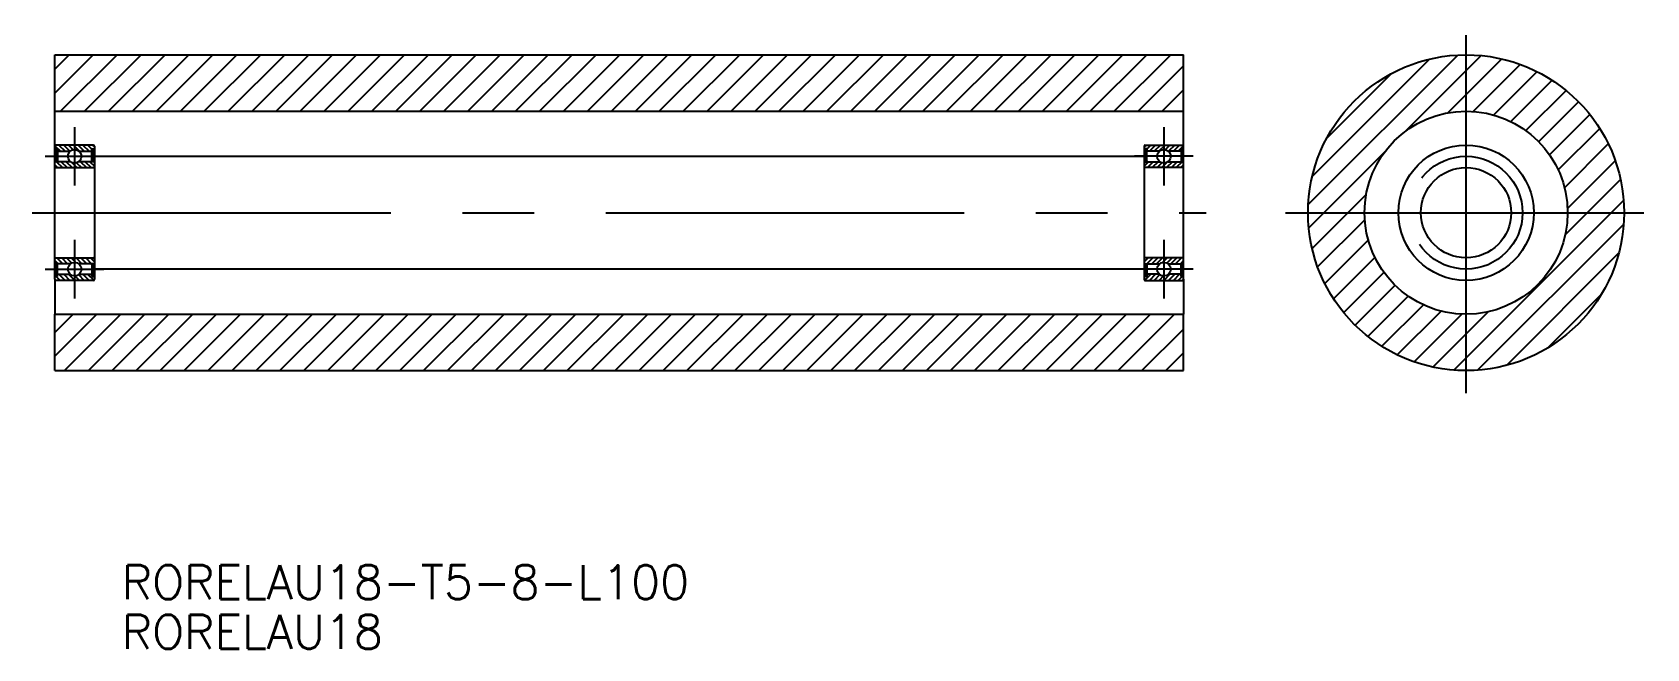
# Model space of a CAD drawing. Extents: x -2 to 141, y -39 to 16.
import ezdxf

# ---------------------------------------------------------------- set-up
doc = ezdxf.new("R2010")
doc.units = 0
doc.linetypes.add('CENTER', pattern=[50.8, 31.75, -6.35, 6.35, -6.35])
doc.linetypes.add('DASHED', pattern=[19.05, 12.7, -6.35])
doc.layers.get('0').update_dxf_attribs({"linetype": 'CONTINUOUS'})
doc.layers.add('CENTER', color=1, linetype='CENTER')
doc.styles.get("Standard").update_dxf_attribs({"font": 'txt.shx', "height": 3, "bigfont": 'bigfont.shx'})

# ---------------------------------------------------------------- blocks, each defined once
blk = doc.blocks.new('*U9')
at = {"color": 7, "linetype": 'CONTINUOUS'}
blk.add_text('RORELAU18-T5-8-L100', height=3, dxfattribs=at).set_placement((5.92, -34.25))
blk = doc.blocks.new('*U10')
at = {"color": 7, "linetype": 'CONTINUOUS'}
blk.add_text('RORELAU18', height=3, dxfattribs=at).set_placement((5.92, -38.66))

msp = doc.modelspace()

# ---------------------------------------------------------------- linework, layer by layer
at = {"color": 7, "linetype": 'CONTINUOUS'}
for p, q in [((0, 14), (100, 14)), ((0, 9), (0, 14)), ((100, 9), (100, 14)), ((0, 9), (100, 9)), ((0, 5.9), (0, 9)), ((100, 5.9), (100, 9)), ((0, -5.9), (0, 5.9)), ((3.4, 6), (0.1, 6)), ((3.5, 5.9), (3.5, -5.9)), ((96.5, 5.9), (96.5, -5.9)), ((96.6, 6), (99.9, 6)), ((100, -5.9), (100, 5.9)), ((0, 5.65), (0.23, 5.65)), ((1.38, 4.52), (0, 4.52)), ((0.06, 5.65), (0.06, 4.52)), ((0.23, 5.65), (0.23, 4.52)), ((0.23, 5.45), (1.35, 5.45)), ((3.5, 4.52), (2.12, 4.52)), ((2.15, 5.45), (3.27, 5.45)), ((3.27, 5.65), (3.5, 5.65)), ((3.27, 4.52), (3.27, 5.65)), ((3.44, 4.52), (3.44, 5.65)), ((3.5, 5), (96.5, 5)), ((96.73, 5.65), (96.5, 5.65)), ((96.5, 4.52), (97.88, 4.52)), ((96.56, 4.52), (96.56, 5.65)), ((96.73, 4.52), (96.73, 5.65)), ((97.85, 5.45), (96.73, 5.45)), ((98.62, 4.52), (100, 4.52)), ((99.77, 5.45), (98.65, 5.45)), ((100, 5.65), (99.77, 5.65)), ((99.77, 5.65), (99.77, 4.52)), ((99.94, 5.65), (99.94, 4.52)), ((0.1, 4), (3.4, 4)), ((99.9, 4), (96.6, 4)), ((0.1, -4), (3.4, -4)), ((99.9, -4), (96.6, -4)), ((1.38, -4.53), (0, -4.53)), ((0, -5.65), (0.23, -5.65)), ((0.06, -5.65), (0.06, -4.53)), ((0.23, -5.65), (0.23, -4.53)), ((0.23, -5.45), (1.35, -5.45)), ((3.5, -4.53), (2.12, -4.53)), ((2.15, -5.45), (3.27, -5.45)), ((3.27, -4.53), (3.27, -5.65)), ((3.27, -5.65), (3.5, -5.65)), ((3.44, -4.53), (3.44, -5.65)), ((96.5, -5), (3.5, -5)), ((96.5, -4.53), (97.88, -4.53)), ((96.73, -5.65), (96.5, -5.65)), ((96.56, -4.53), (96.56, -5.65)), ((96.73, -4.53), (96.73, -5.65)), ((97.85, -5.45), (96.73, -5.45)), ((98.62, -4.53), (100, -4.53)), ((99.77, -5.45), (98.65, -5.45)), ((99.77, -5.65), (99.77, -4.53)), ((100, -5.65), (99.77, -5.65)), ((99.94, -5.65), (99.94, -4.53)), ((0, -5.9), (0, -9)), ((3.4, -6), (0.1, -6)), ((96.6, -6), (99.9, -6)), ((100, -5.9), (100, -9)), ((0, -9), (100, -9)), ((0, -14), (0, -9)), ((100, -14), (100, -9)), ((0, -14), (100, -14))]:
    msp.add_line(p, q, dxfattribs=at)
at = {"color": 3, "linetype": 'CONTINUOUS'}
for p, q in [((0, 12.73), (1.27, 14)), ((0, 10.61), (3.39, 14)), ((0.51, 9), (5.51, 14)), ((2.64, 9), (7.64, 14)), ((4.76, 9), (9.76, 14)), ((6.88, 9), (11.88, 14)), ((9, 9), (14, 14)), ((11.12, 9), (16.12, 14)), ((13.24, 9), (18.24, 14)), ((15.36, 9), (20.36, 14)), ((17.49, 9), (22.49, 14)), ((19.61, 9), (24.61, 14)), ((21.73, 9), (26.73, 14)), ((23.85, 9), (28.85, 14)), ((25.97, 9), (30.97, 14)), ((28.09, 9), (33.09, 14)), ((30.21, 9), (35.21, 14)), ((32.33, 9), (37.33, 14)), ((34.46, 9), (39.46, 14)), ((36.58, 9), (41.58, 14)), ((38.7, 9), (43.7, 14)), ((40.82, 9), (45.82, 14)), ((42.94, 9), (47.94, 14)), ((45.06, 9), (50.06, 14)), ((47.18, 9), (52.18, 14)), ((49.31, 9), (54.31, 14)), ((51.43, 9), (56.43, 14)), ((53.55, 9), (58.55, 14)), ((55.67, 9), (60.67, 14)), ((57.79, 9), (62.79, 14)), ((59.91, 9), (64.91, 14)), ((62.03, 9), (67.03, 14)), ((64.15, 9), (69.15, 14)), ((66.28, 9), (71.28, 14)), ((68.4, 9), (73.4, 14)), ((70.52, 9), (75.52, 14)), ((72.64, 9), (77.64, 14)), ((74.76, 9), (79.76, 14)), ((76.88, 9), (81.88, 14)), ((79, 9), (84, 14)), ((81.12, 9), (86.12, 14)), ((83.25, 9), (88.25, 14)), ((85.37, 9), (90.37, 14)), ((87.49, 9), (92.49, 14)), ((89.61, 9), (94.61, 14)), ((91.73, 9), (96.73, 14)), ((93.85, 9), (98.85, 14)), ((95.97, 9), (100, 13.03)), ((111.04, 0.73), (124.29, 13.98)), ((111.4, 3.21), (121.81, 13.63)), ((119.65, 7.22), (126.37, 13.94)), ((123.4, 8.85), (128.19, 13.64)), ((125.65, 8.98), (129.82, 13.15)), ((112.69, 6.62), (118.4, 12.33)), ((127.46, 8.66), (131.31, 12.51)), ((128.99, 8.08), (132.65, 11.74)), ((98.1, 9), (100, 10.9)), ((130.32, 7.28), (133.88, 10.84)), ((131.45, 6.3), (134.99, 9.83)), ((132.41, 5.14), (135.99, 8.71)), ((133.19, 3.79), (136.87, 7.47)), ((0.01, 5.93), (0.49, 5.45)), ((0.36, 6), (0.91, 5.45)), ((0.79, 6), (1.34, 5.45)), ((1.21, 6), (1.63, 5.59)), ((1.64, 6), (2.19, 5.45)), ((2.06, 6), (2.61, 5.45)), ((2.49, 6), (3.04, 5.45)), ((2.91, 6), (3.27, 5.64)), ((3.33, 6), (3.5, 5.83)), ((96.67, 6), (96.5, 5.83)), ((97.09, 6), (96.73, 5.64)), ((97.51, 6), (96.96, 5.45)), ((97.94, 6), (97.39, 5.45)), ((98.36, 6), (97.81, 5.45)), ((98.79, 6), (98.37, 5.59)), ((99.21, 6), (98.66, 5.45)), ((99.64, 6), (99.09, 5.45)), ((99.99, 5.93), (99.51, 5.45)), ((133.74, 2.22), (137.62, 6.1)), ((0.06, 5.65), (0.23, 4.52)), ((0.23, 5.65), (0.06, 4.52)), ((0.14, 4.52), (0.67, 4)), ((0.57, 4.52), (1.09, 4)), ((0.99, 4.52), (1.52, 4)), ((1.47, 4.47), (1.94, 4)), ((1.93, 4.43), (2.36, 4)), ((2.26, 4.52), (2.79, 4)), ((2.69, 4.52), (3.21, 4)), ((3.11, 4.52), (3.5, 4.14)), ((3.27, 5.65), (3.44, 4.52)), ((3.44, 5.65), (3.27, 4.52)), ((96.89, 4.52), (96.5, 4.14)), ((96.73, 5.65), (96.56, 4.52)), ((96.56, 5.65), (96.73, 4.52)), ((97.31, 4.52), (96.79, 4)), ((97.74, 4.52), (97.21, 4)), ((98.07, 4.43), (97.64, 4)), ((98.53, 4.47), (98.06, 4)), ((99.01, 4.52), (98.48, 4)), ((99.43, 4.52), (98.91, 4)), ((99.86, 4.52), (99.33, 4)), ((99.94, 5.65), (99.77, 4.52)), ((99.77, 5.65), (99.94, 4.52)), ((111.09, -1.34), (117.8, 5.37)), ((134.02, 0.37), (138.24, 4.6)), ((0, 4.24), (0.24, 4)), ((100, 4.24), (99.76, 4)), ((133.81, -1.96), (138.71, 2.95)), ((111.39, -3.17), (116.17, 1.62)), ((123.93, -13.96), (138.98, 1.09)), ((111.87, -4.8), (116.04, -0.63)), ((126.04, -13.96), (138.99, -1.02)), ((112.51, -6.28), (116.36, -2.44)), ((0, -4.24), (0.28, -4.53)), ((0.18, -4), (0.71, -4.53)), ((0.61, -4), (1.13, -4.53)), ((1.03, -4), (1.49, -4.46)), ((1.45, -4), (1.87, -4.41)), ((1.88, -4), (2.4, -4.53)), ((2.3, -4), (2.83, -4.53)), ((2.73, -4), (3.25, -4.53)), ((3.15, -4), (3.5, -4.35)), ((96.85, -4), (96.5, -4.35)), ((97.27, -4), (96.75, -4.53)), ((97.7, -4), (97.17, -4.53)), ((98.12, -4), (97.6, -4.53)), ((98.55, -4), (98.13, -4.41)), ((98.97, -4), (98.51, -4.46)), ((99.39, -4), (98.87, -4.53)), ((99.82, -4), (99.29, -4.53)), ((100, -4.24), (99.72, -4.53)), ((113.28, -7.63), (116.95, -3.97)), ((128.59, -13.54), (138.56, -3.57)), ((0.06, -5.65), (0.23, -4.53)), ((0.23, -5.65), (0.06, -4.53)), ((0.13, -5.65), (0.48, -6)), ((0.36, -5.45), (0.91, -6)), ((0.78, -5.45), (1.33, -6)), ((1.21, -5.45), (1.76, -6)), ((1.78, -5.6), (2.18, -6)), ((2.1, -5.49), (2.61, -6)), ((2.48, -5.45), (3.03, -6)), ((2.9, -5.45), (3.44, -5.99)), ((3.27, -5.65), (3.44, -4.53)), ((3.44, -5.65), (3.27, -4.53)), ((96.73, -5.65), (96.56, -4.53)), ((96.56, -5.65), (96.73, -4.53)), ((97.1, -5.45), (96.56, -5.99)), ((97.52, -5.45), (96.97, -6)), ((97.9, -5.49), (97.39, -6)), ((98.22, -5.6), (97.82, -6)), ((98.79, -5.45), (98.24, -6)), ((99.22, -5.45), (98.67, -6)), ((99.64, -5.45), (99.09, -6)), ((99.87, -5.65), (99.52, -6)), ((99.94, -5.65), (99.77, -4.53)), ((99.77, -5.65), (99.94, -4.53)), ((114.18, -8.86), (117.74, -5.29)), ((0.02, -5.96), (0.04, -5.98)), ((99.98, -5.96), (99.96, -5.98)), ((115.19, -9.97), (118.73, -6.43)), ((116.32, -10.96), (119.89, -7.39)), ((117.56, -11.84), (121.24, -8.16)), ((132.27, -11.98), (137, -7.25)), ((0, -10.61), (1.61, -9)), ((0, -12.73), (3.73, -9)), ((0.85, -14), (5.85, -9)), ((2.97, -14), (7.97, -9)), ((5.09, -14), (10.09, -9)), ((7.21, -14), (12.21, -9)), ((9.33, -14), (14.33, -9)), ((11.46, -14), (16.46, -9)), ((13.58, -14), (18.58, -9)), ((15.7, -14), (20.7, -9)), ((17.82, -14), (22.82, -9)), ((19.94, -14), (24.94, -9)), ((22.06, -14), (27.06, -9)), ((24.18, -14), (29.18, -9)), ((26.31, -14), (31.31, -9)), ((28.43, -14), (33.43, -9)), ((30.55, -14), (35.55, -9)), ((32.67, -14), (37.67, -9)), ((34.79, -14), (39.79, -9)), ((36.91, -14), (41.91, -9)), ((39.03, -14), (44.03, -9)), ((41.15, -14), (46.15, -9)), ((43.28, -14), (48.28, -9)), ((45.4, -14), (50.4, -9)), ((47.52, -14), (52.52, -9)), ((49.64, -14), (54.64, -9)), ((51.76, -14), (56.76, -9)), ((53.88, -14), (58.88, -9)), ((56, -14), (61, -9)), ((58.12, -14), (63.12, -9)), ((60.25, -14), (65.25, -9)), ((62.37, -14), (67.37, -9)), ((64.49, -14), (69.49, -9)), ((66.61, -14), (71.61, -9)), ((68.73, -14), (73.73, -9)), ((70.85, -14), (75.85, -9)), ((72.97, -14), (77.97, -9)), ((75.1, -14), (80.1, -9)), ((77.22, -14), (82.22, -9)), ((79.34, -14), (84.34, -9)), ((81.46, -14), (86.46, -9)), ((83.58, -14), (88.58, -9)), ((85.7, -14), (90.7, -9)), ((87.82, -14), (92.82, -9)), ((89.94, -14), (94.94, -9)), ((92.07, -14), (97.07, -9)), ((94.19, -14), (99.19, -9)), ((118.92, -12.6), (122.8, -8.72)), ((120.42, -13.22), (124.65, -8.99)), ((122.08, -13.69), (126.98, -8.78)), ((96.31, -14), (100, -10.31)), ((98.43, -14), (100, -12.43))]:
    msp.add_line(p, q, dxfattribs=at)
at = {"color": 7, "linetype": 'CONTINUOUS'}
for centre, radius in [((125.02, 0), 14), ((125.02, 0), 9), ((125.02, 0), 6), ((1.75, 5), 0.6), ((98.25, 5), 0.6), ((125.02, 0), 4), ((1.75, -5), 0.6), ((98.25, -5), 0.6)]:
    msp.add_circle(centre, radius, dxfattribs=at)
at = {"color": 3, "linetype": 'DASHED'}
msp.add_circle((125.02, 0), 5, dxfattribs=at)
at = {"color": 7, "linetype": 'CONTINUOUS'}
for centre, start, end in [((0.1, 5.9), 90, 180), ((3.4, 5.9), 0, 90), ((96.6, 5.9), 90, 180), ((99.9, 5.9), 0, 90), ((0.1, 4.1), 180, 270), ((3.4, 4.1), 270, 0), ((96.6, 4.1), 180, 270), ((99.9, 4.1), 270, 0), ((0.1, -4.1), 90, 180), ((3.4, -4.1), 0, 90), ((96.6, -4.1), 90, 180), ((99.9, -4.1), 0, 90), ((0.1, -5.9), 180, 270), ((3.4, -5.9), 270, 0), ((96.6, -5.9), 180, 270), ((99.9, -5.9), 270, 0)]:
    msp.add_arc(centre, 0.1, start, end, dxfattribs=at)
at = {"layer": 'CENTER', "color": 1, "linetype": 'CENTER'}
for p, q in [((125.02, -16), (125.02, 16)), ((1.75, 7.6), (1.75, 2.4)), ((98.25, 7.6), (98.25, 2.4)), ((-0.85, 5), (4.35, 5)), ((100.85, 5), (95.65, 5)), ((-2, 0), (102, 0)), ((109.02, 0), (141.02, 0)), ((1.75, -2.4), (1.75, -7.6)), ((98.25, -2.4), (98.25, -7.6)), ((-0.85, -5), (4.35, -5)), ((100.85, -5), (95.65, -5))]:
    msp.add_line(p, q, dxfattribs=at)

# ---------------------------------------------------------------- block references
at = {"color": 7, "linetype": 'CONTINUOUS'}
for name in ['*U9', '*U10']:
    msp.add_blockref(name, (0, 0), dxfattribs=at)

doc.saveas('drawing.dxf')
